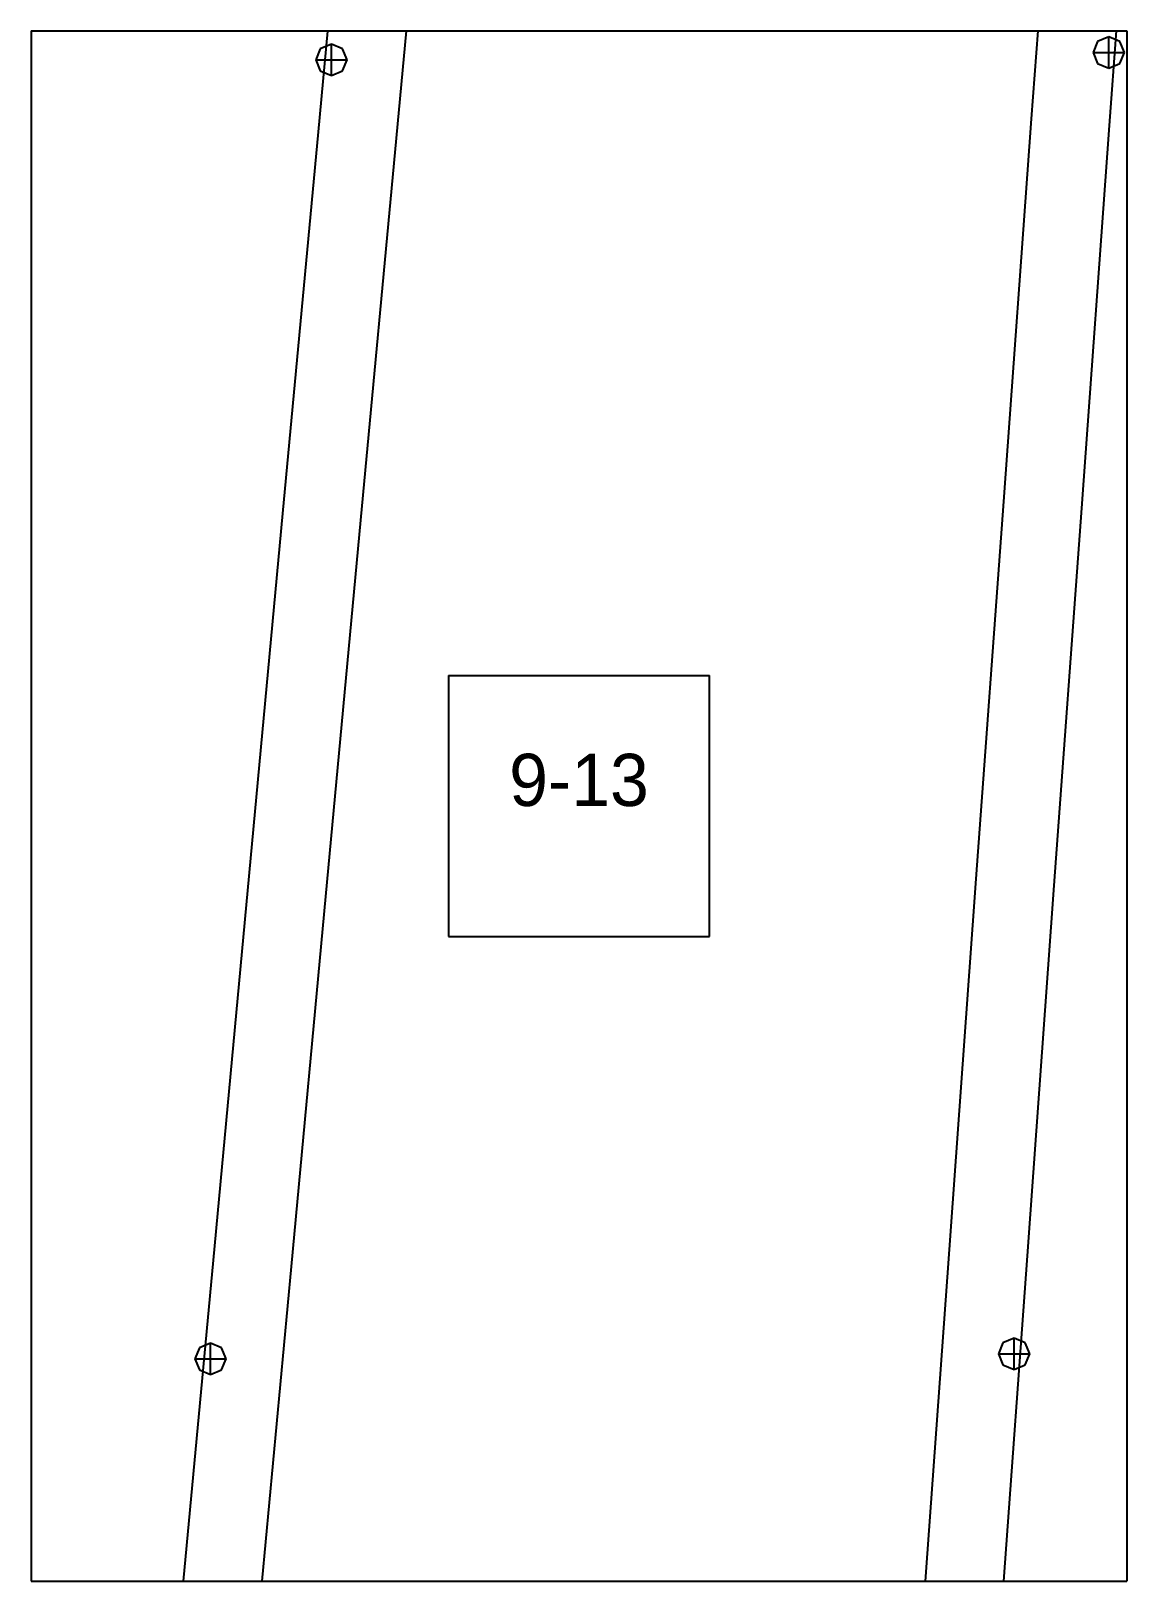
# Paper-space layout 'Plan 9-13' of a CAD drawing. Header units: metres, sheet in millimetres. Extents: x 0 to 210, y 0 to 297.
# The model-space entities are those that its viewports show. They can reach past a viewport. Long polylines and large blocks are cut down to what shows.
import ezdxf
from ezdxf.enums import TextEntityAlignment as Align

# ---------------------------------------------------------------- set-up
doc = ezdxf.new("R2010")
doc.units = ezdxf.units.M
for name, color, linetype in [('default', 7, 'Continuous'), ('TEXTLAYER', 7, 'Continuous'), ('VIEWPORTS', 7, 'Continuous')]:
    doc.layers.add(name, color=color, linetype=linetype)

msp = doc.modelspace()

# ---------------------------------------------------------------- linework, layer by layer
at = {"color": 9}
for p, q in [((2520, -2079), (2520, -2376)), ((2520, -2079), (2520, -2376)), ((2730, -2079), (2730, -2376)), ((2730, -2079), (2730, -2376)), ((2310, -2376), (2520, -2376)), ((2310, -2376), (2520, -2376)), ((2520, -2376), (2730, -2376)), ((2520, -2376), (2520, -2673)), ((2520, -2376), (2730, -2376)), ((2520, -2376), (2520, -2673)), ((2730, -2376), (2940, -2376)), ((2730, -2376), (2730, -2673)), ((2730, -2376), (2940, -2376)), ((2730, -2376), (2730, -2673)), ((2600, -2499.5), (2650, -2499.5)), ((2600, -2499.5), (2600, -2549.5)), ((2650, -2549.5), (2650, -2499.5)), ((2600, -2549.5), (2650, -2549.5)), ((2310, -2673), (2520, -2673)), ((2310, -2673), (2520, -2673)), ((2520, -2673), (2730, -2673)), ((2520, -2673), (2520, -2970)), ((2520, -2673), (2730, -2673)), ((2520, -2673), (2520, -2970)), ((2730, -2673), (2940, -2673)), ((2730, -2673), (2730, -2970)), ((2730, -2673), (2940, -2673)), ((2730, -2673), (2730, -2970))]:
    msp.add_line(p, q, dxfattribs=at)
at = {"layer": 'default', "color": 7, "linetype": 'Continuous'}
for p, q in [((2711.72, -2392.85), (2717.14, -2318.81)), ((2575.07, -2395.29), (2581.94, -2321.38)), ((2726.67, -2394.12), (2732.09, -2320.08)), ((2590.02, -2396.51), (2596.89, -2322.6)), ((2577.56, -2378.51), (2575.43, -2379.39)), ((2579.68, -2379.39), (2577.56, -2378.51)), ((2577.56, -2384.51), (2577.56, -2378.51)), ((2724.37, -2378), (2723.49, -2380.12)), ((2726.49, -2377.12), (2724.37, -2378)), ((2728.61, -2378), (2726.49, -2377.12)), ((2726.49, -2383.12), (2726.49, -2377.12)), ((2729.49, -2380.12), (2728.61, -2378)), ((2575.43, -2379.39), (2574.56, -2381.51)), ((2574.56, -2381.51), (2575.43, -2383.63)), ((2574.56, -2381.51), (2580.56, -2381.51)), ((2580.56, -2381.51), (2579.68, -2379.39)), ((2579.68, -2383.63), (2580.56, -2381.51)), ((2723.49, -2380.12), (2724.37, -2382.24)), ((2723.49, -2380.12), (2729.49, -2380.12)), ((2728.61, -2382.24), (2729.49, -2380.12)), ((2575.43, -2383.63), (2577.56, -2384.51)), ((2577.56, -2384.51), (2579.68, -2383.63)), ((2724.37, -2382.24), (2726.49, -2383.12)), ((2726.49, -2383.12), (2728.61, -2382.24)), ((2706.37, -2466.17), (2711.72, -2392.85)), ((2568.26, -2468.48), (2575.07, -2395.29)), ((2583.21, -2469.7), (2590.02, -2396.51)), ((2721.32, -2467.43), (2726.67, -2394.12)), ((2701.12, -2538.47), (2706.37, -2466.17)), ((2716.06, -2539.72), (2721.32, -2467.43)), ((2561.55, -2540.66), (2568.26, -2468.48)), ((2576.5, -2541.87), (2583.21, -2469.7)), ((2695.97, -2609.45), (2701.12, -2538.47)), ((2554.96, -2611.51), (2561.55, -2540.66)), ((2569.91, -2612.73), (2576.5, -2541.87)), ((2710.92, -2610.7), (2716.06, -2539.72)), ((2690.96, -2678.74), (2695.97, -2609.45)), ((2548.52, -2680.68), (2554.96, -2611.51)), ((2563.47, -2681.9), (2569.91, -2612.73)), ((2705.91, -2679.99), (2710.92, -2610.7)), ((2552.28, -2628.31), (2551.4, -2630.43)), ((2554.4, -2627.43), (2552.28, -2628.31)), ((2556.52, -2628.31), (2554.4, -2627.43)), ((2554.4, -2633.43), (2554.4, -2627.43)), ((2557.4, -2630.43), (2556.52, -2628.31)), ((2706.24, -2627.34), (2705.36, -2629.46)), ((2708.36, -2626.46), (2706.24, -2627.34)), ((2710.48, -2627.34), (2708.36, -2626.46)), ((2708.36, -2632.46), (2708.36, -2626.46)), ((2711.36, -2629.46), (2710.48, -2627.34)), ((2551.4, -2630.43), (2552.28, -2632.56)), ((2551.4, -2630.43), (2557.4, -2630.43)), ((2556.52, -2632.56), (2557.4, -2630.43)), ((2705.36, -2629.46), (2706.24, -2631.58)), ((2705.36, -2629.46), (2711.36, -2629.46)), ((2710.48, -2631.58), (2711.36, -2629.46)), ((2552.28, -2632.56), (2554.4, -2633.43)), ((2554.4, -2633.43), (2556.52, -2632.56)), ((2706.24, -2631.58), (2708.36, -2632.46)), ((2708.36, -2632.46), (2710.48, -2631.58))]:
    msp.add_line(p, q, dxfattribs=at)

# ---------------------------------------------------------------- texts
at = {"layer": 'TEXTLAYER', "color": 1}
msp.add_text('9-13', height=10, dxfattribs=at).set_placement((2625, -2524.5), align=Align.CENTER)

psp = doc.layouts.new('Plan 9-13')

# ---------------------------------------------------------------- viewports
at = {"layer": 'VIEWPORTS'}
psp.add_viewport(center=(105, 148.5), size=(210, 297), view_center_point=(2625, -2524.5), view_height=297, dxfattribs=at)

doc.saveas('drawing.dxf')
